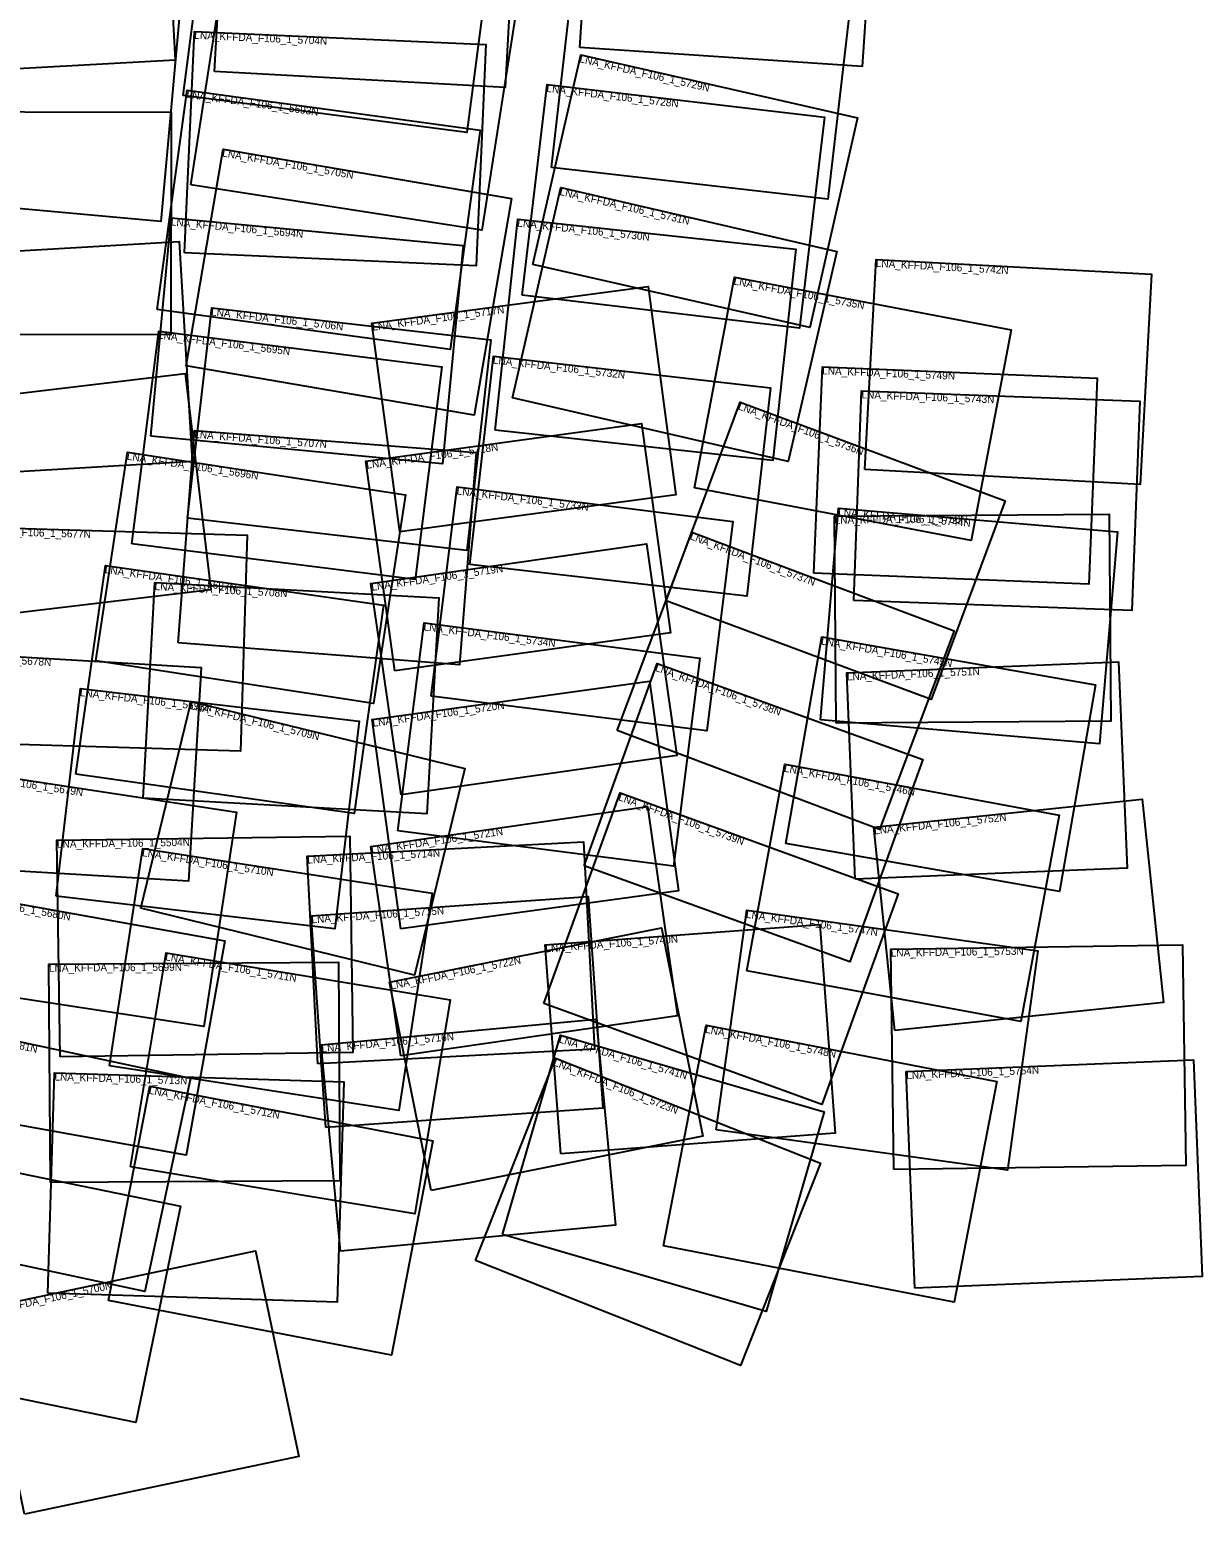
# Model space of a CAD drawing. Extents: x 720159 to 737944, y 297952 to 313392.
# Drawn here: x 730142 to 737944, y 298564 to 308438 of the extents above; entities that cross this region are included whole.
import ezdxf

# ---------------------------------------------------------------- set-up
doc = ezdxf.new("R2010")
doc.units = 0
doc.layers.add('Default', color=7, linetype='Continuous')

msp = doc.modelspace()

# ---------------------------------------------------------------- linework, layer by layer
at = {"layer": 'Default'}
for points in [[(729171.5, 308128.3), (729090.7, 309600.9), (731029.1, 309707.3), (731109.9, 308234.7)], [(733801.5, 308319.3), (733895.9, 309736.2), (735775.6, 309610.9), (735681.2, 308194.1)], [(731371.5, 308161.1), (731452.6, 309617.7), (733385.5, 309510.1), (733304.4, 308053.5)], [(731163.3, 308000.5), (731347.8, 309415.8), (733234.3, 309169.9), (733049.8, 307754.6)], [(731213, 307406.8), (731439.8, 308864.2), (733377.9, 308562.6), (733151.1, 307105.2)], [(733612.7, 307521.5), (733770.9, 308903.5), (735611.2, 308692.8), (735453, 307310.8)], [(729058.3, 307338.9), (729191.6, 308814.4), (731147.6, 308637.7), (731014.3, 307162.2)], [(731172.8, 306954), (731238.7, 308427.1), (733177.8, 308340.3), (733111.8, 306867.2)], [(733490.5, 306877.5), (733808.5, 308271.1), (735649.5, 307851), (735331.5, 306457.5)], [(733418, 306671.7), (733584.2, 308074.4), (735430.1, 307855.7), (735264, 306453)], [(730991.1, 306578.2), (731190.4, 308035.3), (733138.2, 307769), (732938.9, 306311.8)], [(729128.1, 306412), (729131.4, 307893.7), (731084.1, 307889.3), (731080.8, 306407.6)], [(731182.3, 306202.2), (731429.1, 307644.3), (733347, 307316.1), (733100.2, 305874)], [(733353.1, 305989.8), (733676.2, 307388.1), (735512, 306963.9), (735188.9, 305565.6)], [(730946.9, 305734.3), (731084.1, 307186.8), (733025.6, 307003.4), (732888.5, 305550.9)], [(733237.9, 305774.3), (733390.4, 307179.1), (735238.9, 306978.4), (735086.3, 305573.6)], [(729277.6, 305451.9), (729192, 306916.3), (731137, 307029.9), (731222.5, 305565.5)], [(735697.4, 305513.2), (735773.2, 306910.7), (737606.2, 306811.3), (737530.4, 305413.8)], [(734565.1, 305390.3), (734832.2, 306792.7), (736672.3, 306442.2), (736405.2, 305039.8)], [(732603.5, 305099), (732418.8, 306485.5), (734256.2, 306730.3), (734440.9, 305343.8)], [(731192, 305188.6), (731352.7, 306588.1), (733210.1, 306374.9), (733049.5, 304975.4)], [(730821.4, 305019.4), (731000.5, 306434.2), (732884.6, 306195.7), (732705.5, 304780.9)], [(733069.2, 304880.4), (733227.5, 306267.3), (735071.2, 306056.8), (734912.8, 304670)], [(735360, 304824.2), (735416, 306196.3), (737243.8, 306121.6), (737187.7, 304749.6)], [(729433.3, 304484.4), (729261.3, 305923.6), (731175.3, 306152.3), (731347.2, 304713)], [(735625.7, 304642.8), (735677.3, 306036.6), (737527.2, 305968), (737475.5, 304574.2)], [(734376.2, 304639.5), (734868.4, 305961.3), (736631.1, 305304.9), (736138.9, 303983.2)], [(732570.8, 304173.4), (732378.9, 305567.4), (734212.7, 305819.9), (734404.6, 304425.9)], [(731128.7, 304361), (731239, 305773.4), (733112.2, 305627.1), (733001.9, 304214.7)], [(730580.9, 304240.8), (730793.5, 305628.7), (732642.7, 305345.4), (732430, 303957.5)], [(732812.9, 304004.7), (732986.9, 305396.8), (734820.2, 305167.7), (734646.2, 303775.6)], [(735403.9, 303847.1), (735523.6, 305256.2), (737379.7, 305098.5), (737260, 303689.4)], [(735507.1, 303825.6), (735497, 305202.4), (737324.1, 305215.9), (737334.3, 303839.1)], [(729622.6, 303696.3), (729665.4, 305133.7), (731588.2, 305076.5), (731545.4, 303639.1)], [(732613.9, 303348.4), (732412.2, 304755.3), (734246.7, 305018.4), (734448.5, 303611.6)], [(734050.9, 303776.9), (734548.3, 305096.9), (736292.8, 304439.6), (735795.4, 303119.5)], [(730448.9, 303487.5), (730646, 304874.4), (732497, 304611.3), (732299.9, 303224.5)], [(730896.9, 303326.3), (730974.8, 304761.7), (732863, 304659.2), (732785.2, 303223.8)], [(732590.3, 303109.8), (732766.9, 304493.4), (734601.4, 304259.3), (734424.9, 302875.7)], [(735173, 303024.5), (735413.1, 304399.1), (737233.2, 304081.2), (736993.1, 302706.6)], [(729319.6, 302885.4), (729403.9, 304307.6), (731282, 304196.3), (731197.7, 302774.1)], [(733830.1, 302876.8), (734316, 304222.1), (736084.7, 303583.4), (735598.8, 302238)], [(735634.7, 302787.6), (735577.8, 304159.9), (737386.7, 304234.9), (737443.6, 302862.6)], [(730317.5, 302675.2), (730479.4, 304056.4), (732333.1, 303839.1), (732171.3, 302457.9)], [(732611, 302457.6), (732419.8, 303851.1), (734266.5, 304104.5), (734457.7, 302711)], [(730881.2, 302594.9), (731216.3, 303969.5), (733038, 303525.3), (732702.8, 302150.7)], [(734912.4, 302179), (735166.8, 303552.7), (736991, 303214.9), (736736.7, 301841.2)], [(729410.4, 302095.7), (729626.6, 303521.5), (731517.6, 303234.8), (731301.5, 301809.1)], [(733562.7, 301960.6), (734071.5, 303361.9), (735920.4, 302690.7), (735411.7, 301289.4)], [(732611.5, 301614.1), (732411, 303006.2), (734252.4, 303271.3), (734452.8, 301879.2)], [(735898.8, 301781.6), (735757.5, 303135.1), (737544.3, 303321.5), (737685.6, 301968.1)], [(730343.8, 301607.4), (730323.1, 303046.8), (732272, 303074.7), (732292.7, 301635.4)], [(732059.5, 301560.8), (731987.5, 302941.6), (733827.4, 303037.5), (733899.4, 301656.7)], [(730672.2, 301546.1), (730894.9, 302991.5), (732820.4, 302694.8), (732597.7, 301249.4)], [(729292.8, 301291.9), (729548.4, 302717.4), (731439.2, 302378.5), (731183.7, 300952.9)], [(732112.3, 301137.4), (732014.6, 302544.4), (733856.7, 302672.3), (733954.4, 301265.3)], [(734709.7, 301121.3), (734912.2, 302581.2), (736849.1, 302312.6), (736646.6, 300852.6)], [(732813.2, 300718.5), (732536.8, 302103.3), (734344.8, 302464.3), (734621.2, 301079.5)], [(733674.7, 300962.4), (733571.3, 302351), (735398.3, 302487.1), (735501.7, 301098.5)], [(735891.4, 300857), (735870.4, 302323.1), (737813, 302350.8), (737834, 300884.8)], [(730813.3, 300874.9), (731049.3, 302298.8), (732940, 301985.5), (732704, 300561.5)], [(730279.9, 300770.4), (730270.3, 302222.9), (732195.6, 302235.7), (732205.2, 300783.1)], [(729030.1, 300447.7), (729334.4, 301866.9), (731211.9, 301464.3), (730907.7, 300045.2)], [(732209.5, 300315.1), (732081.3, 301685.8), (733911.2, 301856.9), (734039.4, 300486.3)], [(733286.8, 300424), (733673.4, 301751.3), (735428.8, 301240), (735042.2, 299912.6)], [(734358.6, 300348.7), (734642.9, 301816.9), (736576.2, 301442.4), (736291.8, 299974.2)], [(733108.1, 300251.7), (733641, 301597.6), (735403.7, 300899.6), (734870.8, 299553.7)], [(736031.9, 300067.6), (735972.7, 301508.1), (737884.6, 301586.7), (737943.8, 300146.2)], [(730263, 300033.9), (730307.4, 301499.7), (732232, 301441.4), (732187.6, 299975.6)], [(730666.4, 299986.1), (730941.5, 301411), (732823.3, 301047.6), (732548.2, 299622.8)], [(728946.7, 299565.9), (729242, 301003.7), (731144.4, 300613.1), (730849.1, 299175.2)], [(730106.4, 298564.1), (729818.2, 299930.3), (731644.2, 300315.5), (731932.4, 298949.3)]]:
    msp.add_lwpolyline(points, close=True, dxfattribs=at)

# ---------------------------------------------------------------- texts
for s, rotation, p in [('LNA_KFFDA_F106_1_5704N', 357.43644, (731236.5, 308377.2)), ('LNA_KFFDA_F106_1_5729N', 347.14665, (733797.4, 308222.3)), ('LNA_KFFDA_F106_1_5728N', 353.24406, (733578.3, 308024.8)), ('LNA_KFFDA_F106_1_5693N', 352.21262, (731183.6, 307985.8)), ('LNA_KFFDA_F106_1_5705N', 350.28863, (731420.7, 307595.1)), ('LNA_KFFDA_F106_1_5731N', 346.98906, (733664.9, 307339.4)), ('LNA_KFFDA_F106_1_5694N', 354.60444, (731079.4, 307137)), ('LNA_KFFDA_F106_1_5730N', 353.8015, (733385, 307129.4)), ('LNA_KFFDA_F106_1_5742N', 356.89522, (735770.5, 306860.8)), ('LNA_KFFDA_F106_1_5735N', 349.21712, (734822.8, 306743.6)), ('LNA_KFFDA_F106_1_5717N', 7.58893, (732425.4, 306435.9)), ('LNA_KFFDA_F106_1_5706N', 353.45215, (731347, 306538.4)), ('LNA_KFFDA_F106_1_5695N', 352.78775, (730994.2, 306384.6)), ('LNA_KFFDA_F106_1_5732N', 353.48718, (733221.8, 306217.6)), ('LNA_KFFDA_F106_1_5749N', 357.66075, (735414, 306146.3)), ('LNA_KFFDA_F106_1_5743N', 357.87715, (735675.5, 305986.6)), ('LNA_KFFDA_F106_1_5736N', 339.57497, (734851, 305914.4)), ('LNA_KFFDA_F106_1_5707N', 355.53301, (731235.2, 305723.6)), ('LNA_KFFDA_F106_1_5696N', 351.29018, (730785.9, 305579.2)), ('LNA_KFFDA_F106_1_5718N', 7.83875, (732385.7, 305517.9)), ('LNA_KFFDA_F106_1_5733N', 352.87631, (732980.7, 305347.2)), ('LNA_KFFDA_F106_1_5750N', 0.42294, (735497.4, 305152.4)), ('LNA_KFFDA_F106_1_5744N', 355.14512, (735519.4, 305206.3)), ('LNA_KFFDA_F106_1_5677N', 358.29653, (729663.9, 305083.7)), ('LNA_KFFDA_F106_1_5737N', 339.35261, (734530.7, 305050.2)), ('LNA_KFFDA_F106_1_5697N', 351.91212, (730639, 304824.9)), ('LNA_KFFDA_F106_1_5719N', 8.16259, (732419.2, 304705.8)), ('LNA_KFFDA_F106_1_5708N', 356.89436, (730972.1, 304711.7)), ('LNA_KFFDA_F106_1_5734N', 352.7292, (732760.5, 304443.8)), ('LNA_KFFDA_F106_1_5745N', 350.09323, (735404.5, 304349.8)), ('LNA_KFFDA_F106_1_5678N', 356.60745, (729400.9, 304257.7)), ('LNA_KFFDA_F106_1_5738N', 340.14294, (734299, 304175.1)), ('LNA_KFFDA_F106_1_5751N', 2.37404, (735579.9, 304109.9)), ('LNA_KFFDA_F106_1_5698N', 353.31511, (730473.6, 304006.7)), ('LNA_KFFDA_F106_1_5709N', 346.29705, (731204.5, 303920.9)), ('LNA_KFFDA_F106_1_5720N', 7.81519, (732426.6, 303801.5)), ('LNA_KFFDA_F106_1_5746N', 349.5107, (735157.7, 303503.5)), ('LNA_KFFDA_F106_1_5679N', 351.38023, (729619.1, 303472.1)), ('LNA_KFFDA_F106_1_5739N', 340.04612, (734054.4, 303314.9)), ('LNA_KFFDA_F106_1_5752N', 5.95735, (735762.7, 303085.3)), ('LNA_KFFDA_F106_1_5504N', 0.82274, (730323.8, 302996.8)), ('LNA_KFFDA_F106_1_5721N', 8.19278, (732418.2, 302956.7)), ('LNA_KFFDA_F106_1_5710N', 351.24016, (730887.3, 302942.1)), ('LNA_KFFDA_F106_1_5714N', 2.98403, (731990.1, 302891.7)), ('LNA_KFFDA_F106_1_5680N', 349.83716, (729539.6, 302668.2)), ('LNA_KFFDA_F106_1_5715N', 3.97254, (732018.1, 302494.5)), ('LNA_KFFDA_F106_1_5747N', 352.10268, (734905.4, 302531.7)), ('LNA_KFFDA_F106_1_5740N', 4.25779, (733575, 302301.2)), ('LNA_KFFDA_F106_1_5711N', 350.58841, (731041.2, 302249.5)), ('LNA_KFFDA_F106_1_5722N', 11.2893, (732546.5, 302054.3)), ('LNA_KFFDA_F106_1_5753N', 0.81886, (735871.2, 302273.1)), ('LNA_KFFDA_F106_1_5699N', 0.3798, (730270.6, 302172.9)), ('LNA_KFFDA_F106_1_5681N', 347.8998, (729323.9, 301818)), ('LNA_KFFDA_F106_1_5716N', 5.34219, (732086, 301636)), ('LNA_KFFDA_F106_1_5748N', 349.03791, (734633.4, 301767.8)), ('LNA_KFFDA_F106_1_5741N', 343.7603, (733659.4, 301703.3)), ('LNA_KFFDA_F106_1_5723N', 338.39794, (733622.6, 301551.1)), ('LNA_KFFDA_F106_1_5713N', 358.26408, (730305.9, 301449.7)), ('LNA_KFFDA_F106_1_5754N', 2.35416, (735974.8, 301458.1)), ('LNA_KFFDA_F106_1_5712N', 349.07205, (730932, 301361.9)), ('LNA_KFFDA_F106_1_5700N', 11.91179, (729828.5, 299881.4))]:
    msp.add_text(s, height=50, rotation=rotation, dxfattribs=at).set_placement(p)

doc.saveas('drawing.dxf')
